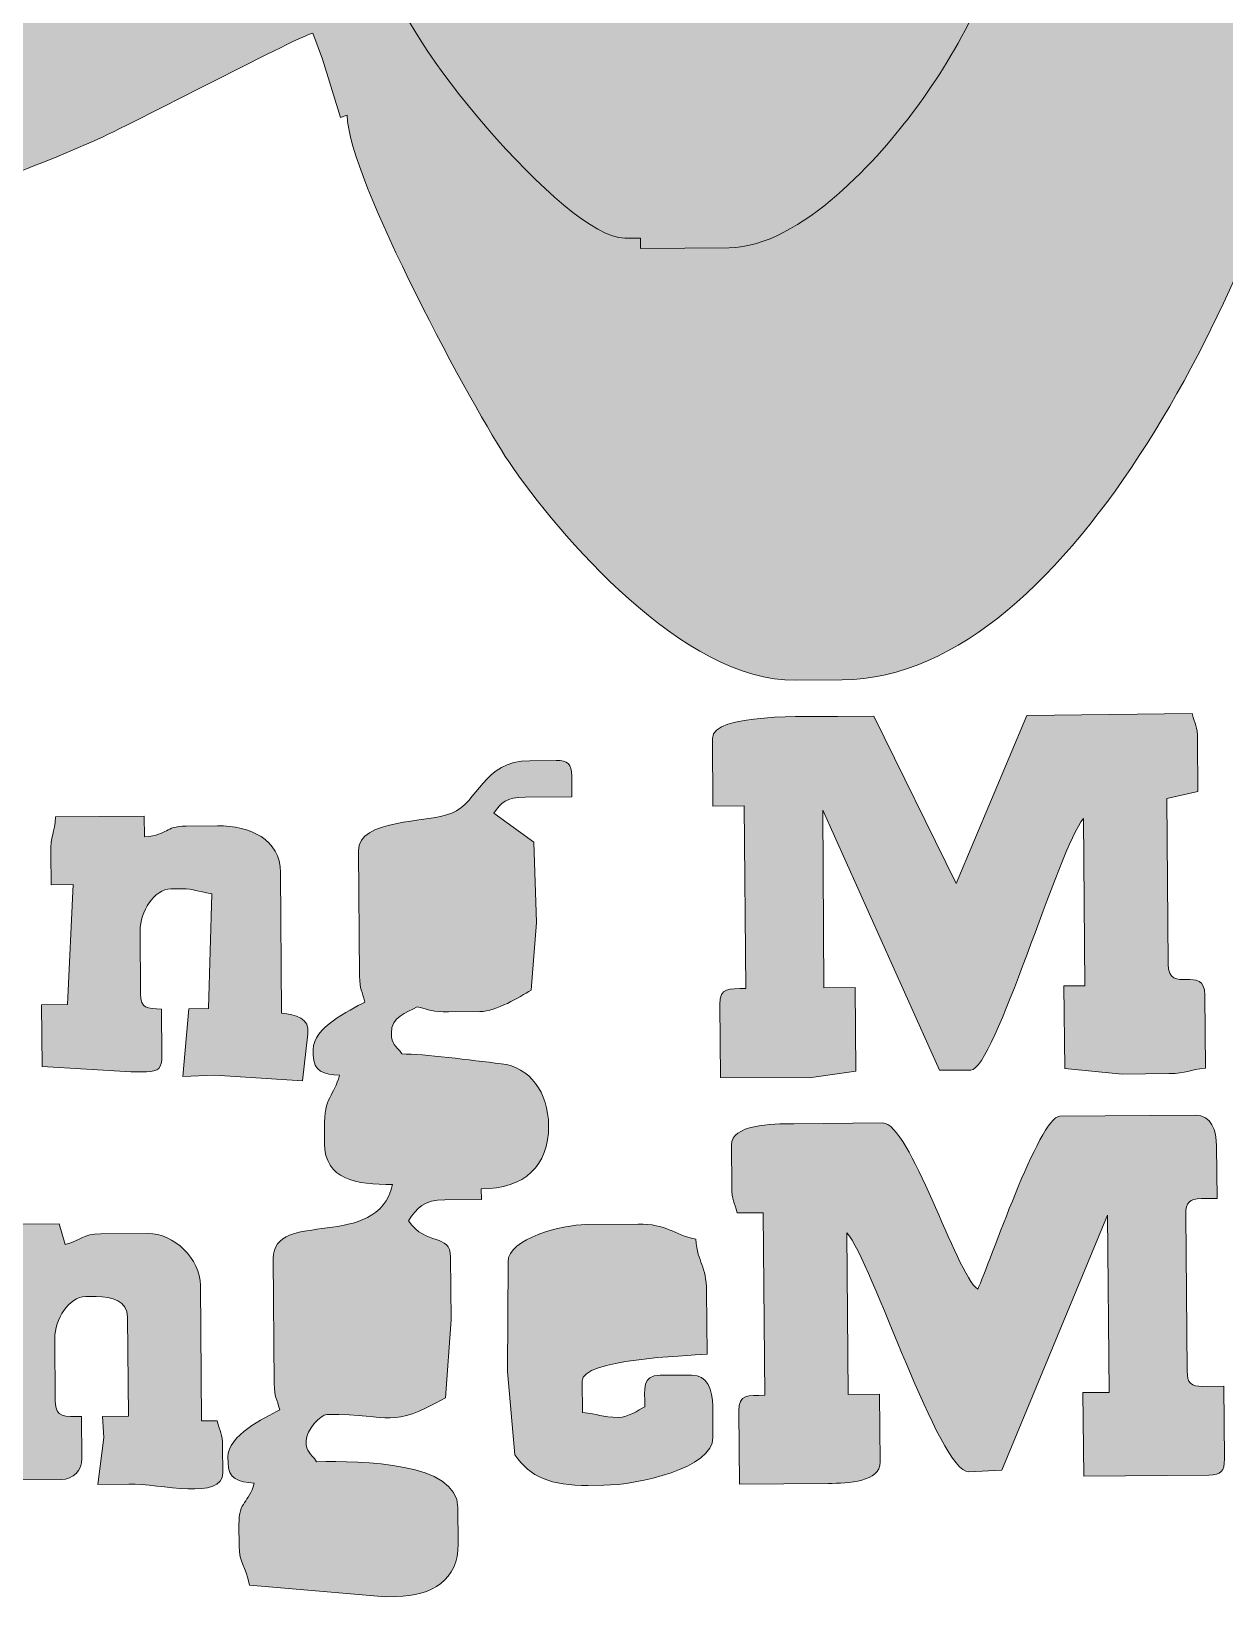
# Model space of a CAD drawing. Header units: inches. Extents: x -95 to 257, y 22 to 319.
# Drawn here: x 52.75 to 58.02, y 117.26 to 124.17 of the extents above; entities that cross this region are included whole.
import ezdxf

# ---------------------------------------------------------------- set-up
doc = ezdxf.new("R2010")
doc.units = ezdxf.units.IN
doc.header["$MEASUREMENT"] = 0
doc.layers.add('engrave', color=7, linetype='Continuous')

# ---------------------------------------------------------------- blocks, each defined once
blk = doc.blocks.new('block 12')
at = {"layer": 'engrave', "true_color": 0xffffff}
h = blk.add_hatch(color=7, dxfattribs=at)
edge = h.paths.add_edge_path()
edge.add_spline(control_points=[(53.9142, 134.7146), (53.9142, 134.7146), (53.8927, 134.5306), (53.8927, 134.5306), (53.8293, 134.5317), (52.9187, 134.9272), (52.7446, 134.9888), (52.3291, 135.1359), (51.9047, 135.2283), (51.3536, 135.2234), (50.9764, 135.2203), (50.6333, 135.0994), (50.4402, 134.9117), (50.2584, 134.7336), (50.0478, 134.4073), (50.0505, 134.0614), (50.0505, 134.0614), (50.0534, 133.7159), (50.0534, 133.7159), (50.0572, 133.2787), (50.2124, 132.7781), (50.3473, 132.4588), (50.4376, 132.2458), (50.4862, 132.1046), (50.5792, 131.9051), (50.636, 131.7818), (50.805, 131.4886), (50.8329, 131.3735), (50.5449, 131.3467), (49.368, 130.7607), (49.1541, 130.6036), (48.7522, 130.3097), (48.1282, 129.8539), (48.1338, 129.1859), (48.1338, 129.1859), (48.1349, 129.0708), (48.1349, 129.0708), (48.1368, 128.8355), (48.3872, 128.4276), (48.5147, 128.2964), (48.725, 128.08), (48.9047, 127.9371), (49.1629, 127.771), (49.5231, 127.5398), (50.3342, 127.1709), (50.8, 127.0668), (50.7914, 126.9549), (50.5315, 126.2007), (50.4719, 126.0188), (50.3737, 125.7191), (50.2856, 125.1924), (50.2889, 124.8051), (50.2889, 124.8051), (50.2901, 124.6439), (50.2901, 124.6439), (50.2958, 123.9738), (50.7897, 123.3358), (51.4525, 123.341), (51.4525, 123.341), (51.9131, 123.3451), (51.9131, 123.3451), (52.2192, 123.3475), (52.7887, 123.5842), (53.0267, 123.6886), (53.1821, 123.7568), (53.9579, 124.1647), (53.9914, 124.1637), (53.9914, 124.1637), (54.0336, 124.0489), (54.0336, 124.0489), (54.0336, 124.0489), (54.1138, 123.7916), (54.1138, 123.7916), (54.1138, 123.7916), (54.1431, 123.8012), (54.1431, 123.8012), (54.1455, 123.526), (54.71, 122.4886), (54.8561, 122.273), (55.0769, 121.9481), (55.6269, 121.3032), (56.1215, 121.3073), (56.1215, 121.3073), (56.3287, 121.309), (56.3287, 121.309), (57.356, 121.318), (58.1987, 123.1632), (58.4014, 124.0668), (58.6362, 124.0141), (59.0992, 123.7309), (59.4038, 123.6465), (59.6815, 123.5697), (60.2396, 123.3685), (60.5488, 123.3713), (60.5488, 123.3713), (60.9865, 123.3744), (60.9865, 123.3744), (61.2998, 123.3775), (61.614, 123.4932), (61.7842, 123.6403), (62.0991, 123.9132), (62.0145, 124.0017), (62.1971, 124.2832), (62.1971, 124.2832), (62.2201, 124.5595), (62.2201, 124.5595), (62.2201, 124.5595), (62.2169, 124.9509), (62.2169, 124.9509), (62.2139, 125.3036), (62.035, 125.8845), (61.934, 126.1498), (61.8758, 126.3027), (61.5282, 127.1195), (61.4386, 127.1554), (61.4386, 127.1554), (61.4381, 127.2243), (61.4381, 127.2243), (61.7613, 127.2542), (62.8273, 127.7969), (63.0759, 127.9657), (63.3517, 128.1531), (63.5086, 128.2702), (63.7363, 128.5041), (63.8657, 128.6368), (64.1398, 129.0633), (64.138, 129.2965), (64.138, 129.2965), (64.1368, 129.434), (64.1368, 129.434), (64.1308, 130.1636), (63.3736, 130.6728), (62.8883, 130.9515), (62.6325, 131.0986), (62.227, 131.2819), (61.9327, 131.3735), (61.8166, 131.4094), (60.9053, 131.6871), (60.8709, 131.7101), (60.8709, 131.7101), (60.7326, 131.7091), (60.7326, 131.7091), (60.7196, 131.7277), (60.6862, 131.7656), (60.686, 131.778), (60.6855, 131.8176), (60.9076, 132.2779), (60.9437, 132.3695), (61.0278, 132.5831), (61.0988, 132.8005), (61.1794, 133.0058), (61.2634, 133.2205), (61.4953, 134.1448), (61.4931, 134.4097), (61.4931, 134.4097), (61.4889, 134.9392), (61.4889, 134.9392), (61.4884, 134.9844), (61.3894, 135.3581), (61.3701, 135.3991), (61.3024, 135.5438), (61.2333, 135.6455), (61.1324, 135.7616), (60.9532, 135.9676), (60.6802, 136.1302), (60.3043, 136.1271), (60.3043, 136.1271), (59.9588, 136.124), (59.9588, 136.124), (59.6909, 136.1219), (59.4985, 136.0051), (59.2922, 136.0038), (59.2084, 135.9466), (58.7251, 135.7788), (58.584, 135.7178), (58.4242, 135.6486), (58.0567, 135.4043), (57.9157, 135.3702), (57.8399, 135.6837), (57.418, 136.3217), (57.2382, 136.5622), (57.032, 136.8382), (56.5488, 137.2936), (56.0805, 137.2895), (56.0805, 137.2895), (55.8273, 137.2874), (55.8273, 137.2874), (55.6379, 137.2857), (55.2276, 137.0035), (55.1102, 136.8957), (54.9327, 136.7331), (54.7408, 136.4788), (54.6101, 136.2687), (54.4664, 136.0375), (54.3326, 135.7809), (54.233, 135.5201), (54.1834, 135.3905), (53.9628, 134.789), (53.9142, 134.7146)], knot_values=[0, 0, 0, 0, 1, 1, 1, 2, 2, 2, 3, 3, 3, 4, 4, 4, 5, 5, 5, 6, 6, 6, 7, 7, 7, 8, 8, 8, 9, 9, 9, 10, 10, 10, 11, 11, 11, 12, 12, 12, 13, 13, 13, 14, 14, 14, 15, 15, 15, 16, 16, 16, 17, 17, 17, 18, 18, 18, 19, 19, 19, 20, 20, 20, 21, 21, 21, 22, 22, 22, 23, 23, 23, 24, 24, 24, 25, 25, 25, 26, 26, 26, 27, 27, 27, 28, 28, 28, 29, 29, 29, 30, 30, 30, 31, 31, 31, 32, 32, 32, 33, 33, 33, 34, 34, 34, 35, 35, 35, 36, 36, 36, 37, 37, 37, 38, 38, 38, 39, 39, 39, 40, 40, 40, 41, 41, 41, 42, 42, 42, 43, 43, 43, 44, 44, 44, 45, 45, 45, 46, 46, 46, 47, 47, 47, 48, 48, 48, 49, 49, 49, 50, 50, 50, 51, 51, 51, 52, 52, 52, 53, 53, 53, 54, 54, 54, 55, 55, 55, 56, 56, 56, 57, 57, 57, 58, 58, 58, 59, 59, 59, 60, 60, 60, 61, 61, 61, 62, 62, 62, 63, 63, 63, 64, 64, 64, 65, 65, 65, 66, 66, 66, 66], degree=3, periodic=1)
h = blk.add_hatch(color=7, dxfattribs=at)
edge = h.paths.add_edge_path()
edge.add_spline(control_points=[(54.3453, 124.4017), (54.3474, 124.1761), (55.1102, 123.2566), (55.3682, 123.2586), (55.3682, 123.2586), (55.4373, 123.2593), (55.4373, 123.2593), (55.4373, 123.2593), (55.4376, 123.2132), (55.4376, 123.2132), (55.4376, 123.2132), (55.8292, 123.2166), (55.8292, 123.2166), (56.147, 123.219), (56.5009, 123.6252), (56.6493, 123.8257), (56.7559, 123.9704), (56.8341, 124.0975), (56.9181, 124.2698), (56.9853, 124.4072), (57.0832, 124.6663), (57.1576, 124.7786), (57.1576, 124.7786), (55.9471, 125.6354), (55.9471, 125.6354), (55.7518, 125.5303), (55.3773, 125.1634), (55.1698, 125.007), (55.096, 124.9515), (54.3455, 124.4114), (54.3453, 124.4017)], knot_values=[0, 0, 0, 0, 1, 1, 1, 2, 2, 2, 3, 3, 3, 4, 4, 4, 5, 5, 5, 6, 6, 6, 7, 7, 7, 8, 8, 8, 9, 9, 9, 10, 10, 10, 10], degree=3, periodic=1)
h = blk.add_hatch(color=7, dxfattribs=at)
edge = h.paths.add_edge_path()
edge.add_spline(control_points=[(55.7551, 121.051), (55.7551, 121.051), (55.7575, 120.752), (55.7575, 120.752), (55.7575, 120.752), (55.8958, 120.753), (55.8958, 120.753), (55.8958, 120.753), (55.9027, 119.9465), (55.9027, 119.9465), (55.8288, 119.9448), (55.7873, 119.9534), (55.788, 119.8766), (55.788, 119.8766), (55.7906, 119.5545), (55.7906, 119.5545), (55.7906, 119.5545), (56.1828, 119.5527), (56.1828, 119.5527), (56.1828, 119.5527), (56.3892, 119.5827), (56.3892, 119.5827), (56.3892, 119.5827), (56.3861, 119.951), (56.3861, 119.951), (56.3861, 119.951), (56.2479, 119.9496), (56.2479, 119.9496), (56.2479, 119.9496), (56.2434, 120.7341), (56.2434, 120.7341), (56.2434, 120.7341), (56.7576, 119.5858), (56.7576, 119.5858), (56.7576, 119.5858), (56.8956, 119.5868), (56.8956, 119.5868), (57.0003, 119.5875), (57.2847, 120.5694), (57.3931, 120.6969), (57.3931, 120.6969), (57.3993, 119.9593), (57.3993, 119.9593), (57.3993, 119.9593), (57.3071, 119.9586), (57.3071, 119.9586), (57.3071, 119.9586), (57.3107, 119.5937), (57.3107, 119.5937), (57.3107, 119.5937), (57.5636, 119.5693), (57.5636, 119.5693), (57.5636, 119.5693), (57.7708, 119.571), (57.7708, 119.571), (57.8504, 119.5717), (57.86, 119.5889), (57.932, 119.5955), (57.932, 119.5955), (57.9295, 119.9179), (57.9295, 119.9179), (57.9282, 120.0561), (57.7681, 119.9165), (57.767, 120.0547), (57.767, 120.0547), (57.762, 120.7861), (57.762, 120.7861), (57.762, 120.7861), (57.8986, 120.8157), (57.8986, 120.8157), (57.8986, 120.8157), (57.8969, 121.0458), (57.8969, 121.0458), (57.8966, 121.1082), (57.8852, 121.1092), (57.873, 121.1606), (57.873, 121.1606), (57.1438, 121.1516), (57.1438, 121.1516), (57.1438, 121.1516), (56.8313, 120.4102), (56.8313, 120.4102), (56.8313, 120.4102), (56.4682, 121.1492), (56.4682, 121.1492), (56.4682, 121.1492), (56.307, 121.1478), (56.307, 121.1478), (56.1807, 121.1468), (55.754, 121.1623), (55.7551, 121.051)], knot_values=[0, 0, 0, 0, 1, 1, 1, 2, 2, 2, 3, 3, 3, 4, 4, 4, 5, 5, 5, 6, 6, 6, 7, 7, 7, 8, 8, 8, 9, 9, 9, 10, 10, 10, 11, 11, 11, 12, 12, 12, 13, 13, 13, 14, 14, 14, 15, 15, 15, 16, 16, 16, 17, 17, 17, 18, 18, 18, 19, 19, 19, 20, 20, 20, 21, 21, 21, 22, 22, 22, 23, 23, 23, 24, 24, 24, 25, 25, 25, 26, 26, 26, 27, 27, 27, 28, 28, 28, 29, 29, 29, 30, 30, 30, 30], degree=3, periodic=1)
h = blk.add_hatch(color=7, dxfattribs=at)
edge = h.paths.add_edge_path()
edge.add_spline(control_points=[(54.1931, 120.5546), (54.1931, 120.5546), (54.1979, 120.002), (54.1979, 120.002), (54.1982, 119.9396), (54.2094, 119.9386), (54.2217, 119.8873), (54.1519, 119.849), (53.9924, 119.7739), (53.9931, 119.6774), (53.9931, 119.6774), (53.9934, 119.6544), (53.9934, 119.6544), (53.9941, 119.5789), (54.0406, 119.5689), (54.1094, 119.5638), (54.0854, 119.4707), (54.0411, 119.4704), (54.0424, 119.3329), (54.0424, 119.3329), (54.0429, 119.2633), (54.0429, 119.2633), (54.0441, 119.1032), (54.1827, 119.0804), (54.3436, 119.0821), (54.277, 118.7834), (53.815, 118.9774), (53.8169, 118.7549), (53.8169, 118.7549), (53.8213, 118.2023), (53.8213, 118.2023), (53.8219, 118.1406), (53.8329, 118.1389), (53.8453, 118.0875), (53.7754, 118.0496), (53.6158, 117.9749), (53.6167, 117.8784), (53.6167, 117.8784), (53.6171, 117.8557), (53.6171, 117.8557), (53.6174, 117.7799), (53.6641, 117.7696), (53.733, 117.764), (53.709, 117.6721), (53.6646, 117.6879), (53.6653, 117.5797), (53.6653, 117.5797), (53.666, 117.4874), (53.666, 117.4874), (53.6668, 117.4037), (53.6939, 117.4068), (53.712, 117.3134), (53.712, 117.3134), (54.313, 117.2624), (54.313, 117.2624), (54.313, 117.2624), (54.3588, 117.2631), (54.3588, 117.2631), (54.5179, 117.2642), (54.6347, 117.3386), (54.6332, 117.4953), (54.6332, 117.4953), (54.632, 117.6562), (54.632, 117.6562), (54.6304, 117.8567), (54.2101, 117.8605), (54.0082, 117.8584), (53.9805, 117.8998), (53.9621, 117.8987), (53.9616, 117.9504), (53.9612, 117.9987), (54.0281, 118.0662), (54.0529, 118.0665), (54.3557, 118.0689), (54.3233, 118.0004), (54.5779, 118.1399), (54.5779, 118.1399), (54.602, 118.4851), (54.602, 118.4851), (54.602, 118.4851), (54.5996, 118.7614), (54.5996, 118.7614), (54.5987, 118.8692), (54.4919, 118.8072), (54.4142, 118.9213), (54.4511, 118.9771), (54.4807, 119.0139), (54.5744, 119.0146), (54.5744, 119.0146), (54.7357, 119.016), (54.7357, 119.016), (54.7357, 119.016), (54.7353, 119.0622), (54.7353, 119.0622), (54.9262, 119.0639), (55.0339, 119.1641), (55.0323, 119.3412), (55.0311, 119.488), (54.9496, 119.601), (54.8225, 119.6151), (54.6899, 119.6299), (54.4807, 119.6585), (54.385, 119.6578), (54.3569, 119.6995), (54.3385, 119.6978), (54.3381, 119.7495), (54.3374, 119.8242), (54.4027, 119.8387), (54.4525, 119.8656), (54.5064, 119.8535), (54.5204, 119.8435), (54.5905, 119.8438), (54.5905, 119.8438), (54.7288, 119.8452), (54.7288, 119.8452), (54.8022, 119.8456), (54.9038, 119.9096), (54.9548, 119.9396), (54.9548, 119.9396), (54.9791, 120.2387), (54.9791, 120.2387), (54.9791, 120.2387), (54.9675, 120.5932), (54.9675, 120.5932), (54.9675, 120.5932), (54.7906, 120.7206), (54.7906, 120.7206), (54.8246, 120.7675), (54.8428, 120.7906), (54.9283, 120.7912), (54.9283, 120.7912), (55.1353, 120.7926), (55.1353, 120.7926), (55.1353, 120.7926), (55.1346, 120.8846), (55.1346, 120.8846), (55.1343, 120.9377), (55.1181, 120.9539), (55.065, 120.9532), (55.065, 120.9532), (54.95, 120.9521), (54.95, 120.9521), (54.7388, 120.9508), (54.7247, 120.7682), (54.6051, 120.7206), (54.4911, 120.6751), (54.1922, 120.6979), (54.1931, 120.5546)], knot_values=[0, 0, 0, 0, 1, 1, 1, 2, 2, 2, 3, 3, 3, 4, 4, 4, 5, 5, 5, 6, 6, 6, 7, 7, 7, 8, 8, 8, 9, 9, 9, 10, 10, 10, 11, 11, 11, 12, 12, 12, 13, 13, 13, 14, 14, 14, 15, 15, 15, 16, 16, 16, 17, 17, 17, 18, 18, 18, 19, 19, 19, 20, 20, 20, 21, 21, 21, 22, 22, 22, 23, 23, 23, 24, 24, 24, 25, 25, 25, 26, 26, 26, 27, 27, 27, 28, 28, 28, 29, 29, 29, 30, 30, 30, 31, 31, 31, 32, 32, 32, 33, 33, 33, 34, 34, 34, 35, 35, 35, 36, 36, 36, 37, 37, 37, 38, 38, 38, 39, 39, 39, 40, 40, 40, 41, 41, 41, 42, 42, 42, 43, 43, 43, 44, 44, 44, 45, 45, 45, 46, 46, 46, 47, 47, 47, 48, 48, 48, 49, 49, 49, 49], degree=3, periodic=1)
h = blk.add_hatch(color=7, dxfattribs=at)
edge = h.paths.add_edge_path()
edge.add_spline(control_points=[(52.8347, 120.5432), (52.8347, 120.5432), (52.8359, 120.4051), (52.8359, 120.4051), (52.8359, 120.4051), (52.9334, 120.4054), (52.9334, 120.4054), (52.9334, 120.4054), (52.9093, 119.8759), (52.9093, 119.8759), (52.9093, 119.8759), (52.794, 119.8749), (52.794, 119.8749), (52.794, 119.8749), (52.7968, 119.6027), (52.7968, 119.6027), (52.7968, 119.6027), (53.1881, 119.5793), (53.1881, 119.5793), (53.1881, 119.5793), (53.2572, 119.5796), (53.2572, 119.5796), (53.3103, 119.58), (53.3261, 119.5958), (53.3256, 119.6489), (53.3256, 119.6489), (53.3239, 119.8562), (53.3239, 119.8562), (53.2589, 119.8614), (53.2319, 119.8552), (53.2314, 119.9245), (53.2314, 119.9245), (53.2291, 120.2011), (53.2291, 120.2011), (53.2283, 120.2852), (53.291, 120.3858), (53.3654, 120.3865), (53.3654, 120.3865), (53.4116, 120.3868), (53.4116, 120.3868), (53.4737, 120.3871), (53.4753, 120.3761), (53.5463, 120.3644), (53.5463, 120.3644), (53.5311, 119.858), (53.5311, 119.858), (53.5311, 119.858), (53.4443, 119.8566), (53.4443, 119.8566), (53.4443, 119.8566), (53.4184, 119.5579), (53.4184, 119.5579), (53.4184, 119.5579), (53.5571, 119.5645), (53.5571, 119.5645), (53.5571, 119.5645), (53.9455, 119.5396), (53.9455, 119.5396), (53.9455, 119.5396), (53.9698, 119.7467), (53.9698, 119.7467), (53.9795, 119.8163), (53.9151, 119.8328), (53.8539, 119.8376), (53.8539, 119.8376), (53.8486, 120.4595), (53.8486, 120.4595), (53.8475, 120.6056), (53.7152, 120.6655), (53.5707, 120.6648), (53.5707, 120.6648), (53.4324, 120.6634), (53.4324, 120.6634), (53.3325, 120.6627), (53.3614, 120.6262), (53.2486, 120.6159), (53.2486, 120.6159), (53.2477, 120.7079), (53.2477, 120.7079), (53.2477, 120.7079), (52.8562, 120.7044), (52.8562, 120.7044), (52.8509, 120.6324), (52.834, 120.6228), (52.8347, 120.5432)], knot_values=[0, 0, 0, 0, 1, 1, 1, 2, 2, 2, 3, 3, 3, 4, 4, 4, 5, 5, 5, 6, 6, 6, 7, 7, 7, 8, 8, 8, 9, 9, 9, 10, 10, 10, 11, 11, 11, 12, 12, 12, 13, 13, 13, 14, 14, 14, 15, 15, 15, 16, 16, 16, 17, 17, 17, 18, 18, 18, 19, 19, 19, 20, 20, 20, 21, 21, 21, 22, 22, 22, 23, 23, 23, 24, 24, 24, 25, 25, 25, 26, 26, 26, 27, 27, 27, 28, 28, 28, 28], degree=3, periodic=1)
h = blk.add_hatch(color=7, dxfattribs=at)
edge = h.paths.add_edge_path()
edge.add_spline(control_points=[(56.9266, 118.6198), (56.8289, 118.6901), (56.6279, 119.3546), (56.5061, 119.3533), (56.5061, 119.3533), (56.1146, 119.3502), (56.1146, 119.3502), (56.0178, 119.3491), (55.8385, 119.3471), (55.839, 119.2554), (55.839, 119.2554), (55.8407, 119.0715), (55.8407, 119.0715), (55.8412, 119.0091), (55.8522, 119.0081), (55.8646, 118.9564), (55.8646, 118.9564), (55.98, 118.9574), (55.98, 118.9574), (55.98, 118.9574), (55.9866, 118.1516), (55.9866, 118.1516), (55.9127, 118.1495), (55.8714, 118.1578), (55.872, 118.0813), (55.872, 118.0813), (55.8746, 117.7589), (55.8746, 117.7589), (55.8746, 117.7589), (56.266, 117.7623), (56.266, 117.7623), (56.3564, 117.763), (56.4965, 117.7689), (56.4958, 117.8564), (56.4958, 117.8564), (56.4932, 118.1558), (56.4932, 118.1558), (56.4932, 118.1558), (56.3549, 118.1544), (56.3549, 118.1544), (56.3549, 118.1544), (56.3492, 118.8682), (56.3492, 118.8682), (56.4591, 118.7435), (56.7559, 117.8123), (56.8875, 117.8133), (56.8875, 117.8133), (57.0337, 117.8205), (57.0337, 117.8205), (57.0337, 117.8205), (57.4998, 118.9471), (57.4998, 118.9471), (57.4998, 118.9471), (57.5064, 118.164), (57.5064, 118.164), (57.5064, 118.164), (57.3912, 118.163), (57.3912, 118.163), (57.3912, 118.163), (57.3944, 117.7947), (57.3944, 117.7947), (57.3944, 117.7947), (57.947, 117.7992), (57.947, 117.7992), (58.0001, 117.7995), (58.0159, 117.8161), (58.0154, 117.8695), (58.0154, 117.8695), (58.0128, 118.1912), (58.0128, 118.1912), (58.0128, 118.1912), (57.9208, 118.1905), (57.9208, 118.1905), (57.8676, 118.1902), (57.8514, 118.206), (57.8509, 118.2591), (57.8509, 118.2591), (57.845, 118.9495), (57.845, 118.9495), (57.8449, 119.0029), (57.8607, 119.0191), (57.9138, 119.0194), (57.9138, 119.0194), (57.9829, 119.0198), (57.9829, 119.0198), (57.9829, 119.0198), (57.9808, 119.2503), (57.9808, 119.2503), (57.9801, 119.3212), (57.9586, 119.3884), (57.8876, 119.3874), (57.8876, 119.3874), (57.289, 119.3829), (57.289, 119.3829), (57.1979, 119.3819), (56.9784, 118.7297), (56.9266, 118.6198)], knot_values=[0, 0, 0, 0, 1, 1, 1, 2, 2, 2, 3, 3, 3, 4, 4, 4, 5, 5, 5, 6, 6, 6, 7, 7, 7, 8, 8, 8, 9, 9, 9, 10, 10, 10, 11, 11, 11, 12, 12, 12, 13, 13, 13, 14, 14, 14, 15, 15, 15, 16, 16, 16, 17, 17, 17, 18, 18, 18, 19, 19, 19, 20, 20, 20, 21, 21, 21, 22, 22, 22, 23, 23, 23, 24, 24, 24, 25, 25, 25, 26, 26, 26, 27, 27, 27, 28, 28, 28, 29, 29, 29, 30, 30, 30, 31, 31, 31, 32, 32, 32, 32], degree=3, periodic=1)
h = blk.add_hatch(color=7, dxfattribs=at)
edge = h.paths.add_edge_path()
edge.add_spline(control_points=[(52.458, 118.7669), (52.458, 118.7669), (52.4593, 118.6053), (52.4593, 118.6053), (52.4593, 118.6053), (52.5515, 118.606), (52.5515, 118.606), (52.5515, 118.606), (52.558, 118.4675), (52.558, 118.4675), (52.558, 118.4675), (52.5327, 118.0765), (52.5327, 118.0765), (52.5327, 118.0765), (52.4406, 118.0755), (52.4406, 118.0755), (52.4354, 118.0035), (52.4183, 117.9938), (52.419, 117.9142), (52.419, 117.9142), (52.4194, 117.8681), (52.4194, 117.8681), (52.4202, 117.7764), (52.5994, 117.7778), (52.6965, 117.7785), (52.6965, 117.7785), (52.8807, 117.7799), (52.8807, 117.7799), (52.9346, 117.7806), (52.9725, 117.8188), (52.972, 117.8726), (52.972, 117.8726), (52.9704, 118.0572), (52.9704, 118.0572), (52.8969, 118.0583), (52.8555, 118.049), (52.8548, 118.1254), (52.8548, 118.1254), (52.8524, 118.4017), (52.8524, 118.4017), (52.8519, 118.4858), (52.9143, 118.5864), (52.989, 118.5874), (52.989, 118.5874), (53.035, 118.5874), (53.035, 118.5874), (53.106, 118.5881), (53.1733, 118.5674), (53.174, 118.4965), (53.174, 118.4965), (53.1778, 118.0589), (53.1778, 118.0589), (53.1778, 118.0589), (53.0626, 118.0579), (53.0626, 118.0579), (53.0626, 118.0579), (53.0686, 117.9652), (53.0686, 117.9652), (53.0686, 117.9652), (53.0419, 117.7582), (53.0419, 117.7582), (53.0419, 117.7582), (53.18, 117.7596), (53.18, 117.7596), (53.3175, 117.7606), (53.5955, 117.6869), (53.5945, 117.8088), (53.5945, 117.8088), (53.5933, 117.9242), (53.5933, 117.9242), (53.5929, 117.9863), (53.5819, 117.9876), (53.5693, 118.039), (53.5693, 118.039), (53.5003, 118.0383), (53.5003, 118.0383), (53.5003, 118.0383), (53.4953, 118.637), (53.4953, 118.637), (53.4944, 118.7531), (53.3788, 118.8668), (53.2631, 118.8658), (53.2631, 118.8658), (53.0558, 118.8637), (53.0558, 118.8637), (52.9721, 118.8634), (52.9754, 118.8358), (52.8979, 118.8176), (52.8979, 118.8176), (52.8712, 118.9085), (52.8712, 118.9085), (52.8712, 118.9085), (52.5487, 118.9057), (52.5487, 118.9057), (52.4779, 118.9051), (52.4573, 118.8375), (52.458, 118.7669)], knot_values=[0, 0, 0, 0, 1, 1, 1, 2, 2, 2, 3, 3, 3, 4, 4, 4, 5, 5, 5, 6, 6, 6, 7, 7, 7, 8, 8, 8, 9, 9, 9, 10, 10, 10, 11, 11, 11, 12, 12, 12, 13, 13, 13, 14, 14, 14, 15, 15, 15, 16, 16, 16, 17, 17, 17, 18, 18, 18, 19, 19, 19, 20, 20, 20, 21, 21, 21, 22, 22, 22, 23, 23, 23, 24, 24, 24, 25, 25, 25, 26, 26, 26, 27, 27, 27, 28, 28, 28, 29, 29, 29, 30, 30, 30, 31, 31, 31, 32, 32, 32, 32], degree=3, periodic=1)
h = blk.add_hatch(color=7, dxfattribs=at)
edge = h.paths.add_edge_path()
edge.add_spline(control_points=[(54.8533, 118.7407), (54.8533, 118.7407), (54.8514, 118.2567), (54.8514, 118.2567), (54.8514, 118.2567), (54.8833, 117.8891), (54.8833, 117.8891), (54.9507, 117.7902), (55.0421, 117.7523), (55.207, 117.7537), (55.207, 117.7537), (55.276, 117.7544), (55.276, 117.7544), (55.425, 117.7554), (55.759, 117.8298), (55.7577, 117.9652), (55.7577, 117.9652), (55.7566, 118.1034), (55.7566, 118.1034), (55.7561, 118.174), (55.7341, 118.2412), (55.6634, 118.2408), (55.6634, 118.2408), (55.5253, 118.2395), (55.5253, 118.2395), (55.4421, 118.2391), (55.4567, 118.1809), (55.4573, 118.1006), (55.4283, 118.0851), (55.3815, 118.0541), (55.3424, 118.0538), (55.2629, 118.0534), (55.2533, 118.07), (55.1813, 118.0758), (55.1813, 118.0758), (55.1801, 118.2136), (55.1801, 118.2136), (55.1792, 118.3122), (55.633, 118.3242), (55.7318, 118.3335), (55.7318, 118.3335), (55.7294, 118.6098), (55.7294, 118.6098), (55.7286, 118.7263), (55.6913, 118.7321), (55.6815, 118.8399), (55.582, 118.862), (55.5546, 118.9082), (55.4276, 118.9068), (55.4276, 118.9068), (55.1973, 118.9051), (55.1973, 118.9051), (55.0945, 118.904), (54.8525, 118.8434), (54.8533, 118.7407)], knot_values=[0, 0, 0, 0, 1, 1, 1, 2, 2, 2, 3, 3, 3, 4, 4, 4, 5, 5, 5, 6, 6, 6, 7, 7, 7, 8, 8, 8, 9, 9, 9, 10, 10, 10, 11, 11, 11, 12, 12, 12, 13, 13, 13, 14, 14, 14, 15, 15, 15, 16, 16, 16, 17, 17, 17, 18, 18, 18, 18], degree=3, periodic=1)
at = {"layer": 'engrave', "lineweight": 0}
for points, knots in [([(53.9142, 134.7146), (53.9142, 134.7146), (53.8927, 134.5306), (53.8927, 134.5306), (53.8293, 134.5317), (52.9187, 134.9272), (52.7446, 134.9888), (52.3291, 135.1359), (51.9047, 135.2283), (51.3536, 135.2234), (50.9764, 135.2203), (50.6333, 135.0994), (50.4402, 134.9117), (50.2584, 134.7336), (50.0478, 134.4073), (50.0505, 134.0614), (50.0505, 134.0614), (50.0534, 133.7159), (50.0534, 133.7159), (50.0572, 133.2787), (50.2124, 132.7781), (50.3473, 132.4588), (50.4376, 132.2458), (50.4862, 132.1046), (50.5792, 131.9051), (50.636, 131.7818), (50.805, 131.4886), (50.8329, 131.3735), (50.5449, 131.3467), (49.368, 130.7607), (49.1541, 130.6036), (48.7522, 130.3097), (48.1282, 129.8539), (48.1338, 129.1859), (48.1338, 129.1859), (48.1349, 129.0708), (48.1349, 129.0708), (48.1368, 128.8355), (48.3872, 128.4276), (48.5147, 128.2964), (48.725, 128.08), (48.9047, 127.9371), (49.1629, 127.771), (49.5231, 127.5398), (50.3342, 127.1709), (50.8, 127.0668), (50.7914, 126.9549), (50.5315, 126.2007), (50.4719, 126.0188), (50.3737, 125.7191), (50.2856, 125.1924), (50.2889, 124.8051), (50.2889, 124.8051), (50.2901, 124.6439), (50.2901, 124.6439), (50.2958, 123.9738), (50.7897, 123.3358), (51.4525, 123.341), (51.4525, 123.341), (51.9131, 123.3451), (51.9131, 123.3451), (52.2192, 123.3475), (52.7887, 123.5842), (53.0267, 123.6886), (53.1821, 123.7568), (53.9579, 124.1647), (53.9914, 124.1637), (53.9914, 124.1637), (54.0336, 124.0489), (54.0336, 124.0489), (54.0336, 124.0489), (54.1138, 123.7916), (54.1138, 123.7916), (54.1138, 123.7916), (54.1431, 123.8012), (54.1431, 123.8012), (54.1455, 123.526), (54.71, 122.4886), (54.8561, 122.273), (55.0769, 121.9481), (55.6269, 121.3032), (56.1215, 121.3073), (56.1215, 121.3073), (56.3287, 121.309), (56.3287, 121.309), (57.356, 121.318), (58.1987, 123.1632), (58.4014, 124.0668), (58.6362, 124.0141), (59.0992, 123.7309), (59.4038, 123.6465), (59.6815, 123.5697), (60.2396, 123.3685), (60.5488, 123.3713), (60.5488, 123.3713), (60.9865, 123.3744), (60.9865, 123.3744), (61.2998, 123.3775), (61.614, 123.4932), (61.7842, 123.6403), (62.0991, 123.9132), (62.0145, 124.0017), (62.1971, 124.2832), (62.1971, 124.2832), (62.2201, 124.5595), (62.2201, 124.5595), (62.2201, 124.5595), (62.2169, 124.9509), (62.2169, 124.9509), (62.2139, 125.3036), (62.035, 125.8845), (61.934, 126.1498), (61.8758, 126.3027), (61.5282, 127.1195), (61.4386, 127.1554), (61.4386, 127.1554), (61.4381, 127.2243), (61.4381, 127.2243), (61.7613, 127.2542), (62.8273, 127.7969), (63.0759, 127.9657), (63.3517, 128.1531), (63.5086, 128.2702), (63.7363, 128.5041), (63.8657, 128.6368), (64.1398, 129.0633), (64.138, 129.2965), (64.138, 129.2965), (64.1368, 129.434), (64.1368, 129.434), (64.1308, 130.1636), (63.3736, 130.6728), (62.8883, 130.9515), (62.6325, 131.0986), (62.227, 131.2819), (61.9327, 131.3735), (61.8166, 131.4094), (60.9053, 131.6871), (60.8709, 131.7101), (60.8709, 131.7101), (60.7326, 131.7091), (60.7326, 131.7091), (60.7196, 131.7277), (60.6862, 131.7656), (60.686, 131.778), (60.6855, 131.8176), (60.9076, 132.2779), (60.9437, 132.3695), (61.0278, 132.5831), (61.0988, 132.8005), (61.1794, 133.0058), (61.2634, 133.2205), (61.4953, 134.1448), (61.4931, 134.4097), (61.4931, 134.4097), (61.4889, 134.9392), (61.4889, 134.9392), (61.4884, 134.9844), (61.3894, 135.3581), (61.3701, 135.3991), (61.3024, 135.5438), (61.2333, 135.6455), (61.1324, 135.7616), (60.9532, 135.9676), (60.6802, 136.1302), (60.3043, 136.1271), (60.3043, 136.1271), (59.9588, 136.124), (59.9588, 136.124), (59.6909, 136.1219), (59.4985, 136.0051), (59.2922, 136.0038), (59.2084, 135.9466), (58.7251, 135.7788), (58.584, 135.7178), (58.4242, 135.6486), (58.0567, 135.4043), (57.9157, 135.3702), (57.8399, 135.6837), (57.418, 136.3217), (57.2382, 136.5622), (57.032, 136.8382), (56.5488, 137.2936), (56.0805, 137.2895), (56.0805, 137.2895), (55.8273, 137.2874), (55.8273, 137.2874), (55.6379, 137.2857), (55.2276, 137.0035), (55.1102, 136.8957), (54.9327, 136.7331), (54.7408, 136.4788), (54.6101, 136.2687), (54.4664, 136.0375), (54.3326, 135.7809), (54.233, 135.5201), (54.1834, 135.3905), (53.9628, 134.789), (53.9142, 134.7146)], [0, 0, 0, 0, 1, 1, 1, 2, 2, 2, 3, 3, 3, 4, 4, 4, 5, 5, 5, 6, 6, 6, 7, 7, 7, 8, 8, 8, 9, 9, 9, 10, 10, 10, 11, 11, 11, 12, 12, 12, 13, 13, 13, 14, 14, 14, 15, 15, 15, 16, 16, 16, 17, 17, 17, 18, 18, 18, 19, 19, 19, 20, 20, 20, 21, 21, 21, 22, 22, 22, 23, 23, 23, 24, 24, 24, 25, 25, 25, 26, 26, 26, 27, 27, 27, 28, 28, 28, 29, 29, 29, 30, 30, 30, 31, 31, 31, 32, 32, 32, 33, 33, 33, 34, 34, 34, 35, 35, 35, 36, 36, 36, 37, 37, 37, 38, 38, 38, 39, 39, 39, 40, 40, 40, 41, 41, 41, 42, 42, 42, 43, 43, 43, 44, 44, 44, 45, 45, 45, 46, 46, 46, 47, 47, 47, 48, 48, 48, 49, 49, 49, 50, 50, 50, 51, 51, 51, 52, 52, 52, 53, 53, 53, 54, 54, 54, 55, 55, 55, 56, 56, 56, 57, 57, 57, 58, 58, 58, 59, 59, 59, 60, 60, 60, 61, 61, 61, 62, 62, 62, 63, 63, 63, 64, 64, 64, 65, 65, 65, 66, 66, 66, 66]), ([(54.3453, 124.4017), (54.3474, 124.1761), (55.1102, 123.2566), (55.3682, 123.2586), (55.3682, 123.2586), (55.4373, 123.2593), (55.4373, 123.2593), (55.4373, 123.2593), (55.4376, 123.2132), (55.4376, 123.2132), (55.4376, 123.2132), (55.8292, 123.2166), (55.8292, 123.2166), (56.147, 123.219), (56.5009, 123.6252), (56.6493, 123.8257), (56.7559, 123.9704), (56.8341, 124.0975), (56.9181, 124.2698), (56.9853, 124.4072), (57.0832, 124.6663), (57.1576, 124.7786), (57.1576, 124.7786), (55.9471, 125.6354), (55.9471, 125.6354), (55.7518, 125.5303), (55.3773, 125.1634), (55.1698, 125.007), (55.096, 124.9515), (54.3455, 124.4114), (54.3453, 124.4017)], [0, 0, 0, 0, 1, 1, 1, 2, 2, 2, 3, 3, 3, 4, 4, 4, 5, 5, 5, 6, 6, 6, 7, 7, 7, 8, 8, 8, 9, 9, 9, 10, 10, 10, 10]), ([(55.7551, 121.051), (55.7551, 121.051), (55.7575, 120.752), (55.7575, 120.752), (55.7575, 120.752), (55.8958, 120.753), (55.8958, 120.753), (55.8958, 120.753), (55.9027, 119.9465), (55.9027, 119.9465), (55.8288, 119.9448), (55.7873, 119.9534), (55.788, 119.8766), (55.788, 119.8766), (55.7906, 119.5545), (55.7906, 119.5545), (55.7906, 119.5545), (56.1828, 119.5527), (56.1828, 119.5527), (56.1828, 119.5527), (56.3892, 119.5827), (56.3892, 119.5827), (56.3892, 119.5827), (56.3861, 119.951), (56.3861, 119.951), (56.3861, 119.951), (56.2479, 119.9496), (56.2479, 119.9496), (56.2479, 119.9496), (56.2434, 120.7341), (56.2434, 120.7341), (56.2434, 120.7341), (56.7576, 119.5858), (56.7576, 119.5858), (56.7576, 119.5858), (56.8956, 119.5868), (56.8956, 119.5868), (57.0003, 119.5875), (57.2847, 120.5694), (57.3931, 120.6969), (57.3931, 120.6969), (57.3993, 119.9593), (57.3993, 119.9593), (57.3993, 119.9593), (57.3071, 119.9586), (57.3071, 119.9586), (57.3071, 119.9586), (57.3107, 119.5937), (57.3107, 119.5937), (57.3107, 119.5937), (57.5636, 119.5693), (57.5636, 119.5693), (57.5636, 119.5693), (57.7708, 119.571), (57.7708, 119.571), (57.8504, 119.5717), (57.86, 119.5889), (57.932, 119.5955), (57.932, 119.5955), (57.9295, 119.9179), (57.9295, 119.9179), (57.9282, 120.0561), (57.7681, 119.9165), (57.767, 120.0547), (57.767, 120.0547), (57.762, 120.7861), (57.762, 120.7861), (57.762, 120.7861), (57.8986, 120.8157), (57.8986, 120.8157), (57.8986, 120.8157), (57.8969, 121.0458), (57.8969, 121.0458), (57.8966, 121.1082), (57.8852, 121.1092), (57.873, 121.1606), (57.873, 121.1606), (57.1438, 121.1516), (57.1438, 121.1516), (57.1438, 121.1516), (56.8313, 120.4102), (56.8313, 120.4102), (56.8313, 120.4102), (56.4682, 121.1492), (56.4682, 121.1492), (56.4682, 121.1492), (56.307, 121.1478), (56.307, 121.1478), (56.1807, 121.1468), (55.754, 121.1623), (55.7551, 121.051)], [0, 0, 0, 0, 1, 1, 1, 2, 2, 2, 3, 3, 3, 4, 4, 4, 5, 5, 5, 6, 6, 6, 7, 7, 7, 8, 8, 8, 9, 9, 9, 10, 10, 10, 11, 11, 11, 12, 12, 12, 13, 13, 13, 14, 14, 14, 15, 15, 15, 16, 16, 16, 17, 17, 17, 18, 18, 18, 19, 19, 19, 20, 20, 20, 21, 21, 21, 22, 22, 22, 23, 23, 23, 24, 24, 24, 25, 25, 25, 26, 26, 26, 27, 27, 27, 28, 28, 28, 29, 29, 29, 30, 30, 30, 30]), ([(54.1931, 120.5546), (54.1931, 120.5546), (54.1979, 120.002), (54.1979, 120.002), (54.1982, 119.9396), (54.2094, 119.9386), (54.2217, 119.8873), (54.1519, 119.849), (53.9924, 119.7739), (53.9931, 119.6774), (53.9931, 119.6774), (53.9934, 119.6544), (53.9934, 119.6544), (53.9941, 119.5789), (54.0406, 119.5689), (54.1094, 119.5638), (54.0854, 119.4707), (54.0411, 119.4704), (54.0424, 119.3329), (54.0424, 119.3329), (54.0429, 119.2633), (54.0429, 119.2633), (54.0441, 119.1032), (54.1827, 119.0804), (54.3436, 119.0821), (54.277, 118.7834), (53.815, 118.9774), (53.8169, 118.7549), (53.8169, 118.7549), (53.8213, 118.2023), (53.8213, 118.2023), (53.8219, 118.1406), (53.8329, 118.1389), (53.8453, 118.0875), (53.7754, 118.0496), (53.6158, 117.9749), (53.6167, 117.8784), (53.6167, 117.8784), (53.6171, 117.8557), (53.6171, 117.8557), (53.6174, 117.7799), (53.6641, 117.7696), (53.733, 117.764), (53.709, 117.6721), (53.6646, 117.6879), (53.6653, 117.5797), (53.6653, 117.5797), (53.666, 117.4874), (53.666, 117.4874), (53.6668, 117.4037), (53.6939, 117.4068), (53.712, 117.3134), (53.712, 117.3134), (54.313, 117.2624), (54.313, 117.2624), (54.313, 117.2624), (54.3588, 117.2631), (54.3588, 117.2631), (54.5179, 117.2642), (54.6347, 117.3386), (54.6332, 117.4953), (54.6332, 117.4953), (54.632, 117.6562), (54.632, 117.6562), (54.6304, 117.8567), (54.2101, 117.8605), (54.0082, 117.8584), (53.9805, 117.8998), (53.9621, 117.8987), (53.9616, 117.9504), (53.9612, 117.9987), (54.0281, 118.0662), (54.0529, 118.0665), (54.3557, 118.0689), (54.3233, 118.0004), (54.5779, 118.1399), (54.5779, 118.1399), (54.602, 118.4851), (54.602, 118.4851), (54.602, 118.4851), (54.5996, 118.7614), (54.5996, 118.7614), (54.5987, 118.8692), (54.4919, 118.8072), (54.4142, 118.9213), (54.4511, 118.9771), (54.4807, 119.0139), (54.5744, 119.0146), (54.5744, 119.0146), (54.7357, 119.016), (54.7357, 119.016), (54.7357, 119.016), (54.7353, 119.0622), (54.7353, 119.0622), (54.9262, 119.0639), (55.0339, 119.1641), (55.0323, 119.3412), (55.0311, 119.488), (54.9496, 119.601), (54.8225, 119.6151), (54.6899, 119.6299), (54.4807, 119.6585), (54.385, 119.6578), (54.3569, 119.6995), (54.3385, 119.6978), (54.3381, 119.7495), (54.3374, 119.8242), (54.4027, 119.8387), (54.4525, 119.8656), (54.5064, 119.8535), (54.5204, 119.8435), (54.5905, 119.8438), (54.5905, 119.8438), (54.7288, 119.8452), (54.7288, 119.8452), (54.8022, 119.8456), (54.9038, 119.9096), (54.9548, 119.9396), (54.9548, 119.9396), (54.9791, 120.2387), (54.9791, 120.2387), (54.9791, 120.2387), (54.9675, 120.5932), (54.9675, 120.5932), (54.9675, 120.5932), (54.7906, 120.7206), (54.7906, 120.7206), (54.8246, 120.7675), (54.8428, 120.7906), (54.9283, 120.7912), (54.9283, 120.7912), (55.1353, 120.7926), (55.1353, 120.7926), (55.1353, 120.7926), (55.1346, 120.8846), (55.1346, 120.8846), (55.1343, 120.9377), (55.1181, 120.9539), (55.065, 120.9532), (55.065, 120.9532), (54.95, 120.9521), (54.95, 120.9521), (54.7388, 120.9508), (54.7247, 120.7682), (54.6051, 120.7206), (54.4911, 120.6751), (54.1922, 120.6979), (54.1931, 120.5546)], [0, 0, 0, 0, 1, 1, 1, 2, 2, 2, 3, 3, 3, 4, 4, 4, 5, 5, 5, 6, 6, 6, 7, 7, 7, 8, 8, 8, 9, 9, 9, 10, 10, 10, 11, 11, 11, 12, 12, 12, 13, 13, 13, 14, 14, 14, 15, 15, 15, 16, 16, 16, 17, 17, 17, 18, 18, 18, 19, 19, 19, 20, 20, 20, 21, 21, 21, 22, 22, 22, 23, 23, 23, 24, 24, 24, 25, 25, 25, 26, 26, 26, 27, 27, 27, 28, 28, 28, 29, 29, 29, 30, 30, 30, 31, 31, 31, 32, 32, 32, 33, 33, 33, 34, 34, 34, 35, 35, 35, 36, 36, 36, 37, 37, 37, 38, 38, 38, 39, 39, 39, 40, 40, 40, 41, 41, 41, 42, 42, 42, 43, 43, 43, 44, 44, 44, 45, 45, 45, 46, 46, 46, 47, 47, 47, 48, 48, 48, 49, 49, 49, 49]), ([(52.8347, 120.5432), (52.8347, 120.5432), (52.8359, 120.4051), (52.8359, 120.4051), (52.8359, 120.4051), (52.9334, 120.4054), (52.9334, 120.4054), (52.9334, 120.4054), (52.9093, 119.8759), (52.9093, 119.8759), (52.9093, 119.8759), (52.794, 119.8749), (52.794, 119.8749), (52.794, 119.8749), (52.7968, 119.6027), (52.7968, 119.6027), (52.7968, 119.6027), (53.1881, 119.5793), (53.1881, 119.5793), (53.1881, 119.5793), (53.2572, 119.5796), (53.2572, 119.5796), (53.3103, 119.58), (53.3261, 119.5958), (53.3256, 119.6489), (53.3256, 119.6489), (53.3239, 119.8562), (53.3239, 119.8562), (53.2589, 119.8614), (53.2319, 119.8552), (53.2314, 119.9245), (53.2314, 119.9245), (53.2291, 120.2011), (53.2291, 120.2011), (53.2283, 120.2852), (53.291, 120.3858), (53.3654, 120.3865), (53.3654, 120.3865), (53.4116, 120.3868), (53.4116, 120.3868), (53.4737, 120.3871), (53.4753, 120.3761), (53.5463, 120.3644), (53.5463, 120.3644), (53.5311, 119.858), (53.5311, 119.858), (53.5311, 119.858), (53.4443, 119.8566), (53.4443, 119.8566), (53.4443, 119.8566), (53.4184, 119.5579), (53.4184, 119.5579), (53.4184, 119.5579), (53.5571, 119.5645), (53.5571, 119.5645), (53.5571, 119.5645), (53.9455, 119.5396), (53.9455, 119.5396), (53.9455, 119.5396), (53.9698, 119.7467), (53.9698, 119.7467), (53.9795, 119.8163), (53.9151, 119.8328), (53.8539, 119.8376), (53.8539, 119.8376), (53.8486, 120.4595), (53.8486, 120.4595), (53.8475, 120.6056), (53.7152, 120.6655), (53.5707, 120.6648), (53.5707, 120.6648), (53.4324, 120.6634), (53.4324, 120.6634), (53.3325, 120.6627), (53.3614, 120.6262), (53.2486, 120.6159), (53.2486, 120.6159), (53.2477, 120.7079), (53.2477, 120.7079), (53.2477, 120.7079), (52.8562, 120.7044), (52.8562, 120.7044), (52.8509, 120.6324), (52.834, 120.6228), (52.8347, 120.5432)], [0, 0, 0, 0, 1, 1, 1, 2, 2, 2, 3, 3, 3, 4, 4, 4, 5, 5, 5, 6, 6, 6, 7, 7, 7, 8, 8, 8, 9, 9, 9, 10, 10, 10, 11, 11, 11, 12, 12, 12, 13, 13, 13, 14, 14, 14, 15, 15, 15, 16, 16, 16, 17, 17, 17, 18, 18, 18, 19, 19, 19, 20, 20, 20, 21, 21, 21, 22, 22, 22, 23, 23, 23, 24, 24, 24, 25, 25, 25, 26, 26, 26, 27, 27, 27, 28, 28, 28, 28]), ([(56.9266, 118.6198), (56.8289, 118.6901), (56.6279, 119.3546), (56.5061, 119.3533), (56.5061, 119.3533), (56.1146, 119.3502), (56.1146, 119.3502), (56.0178, 119.3491), (55.8385, 119.3471), (55.839, 119.2554), (55.839, 119.2554), (55.8407, 119.0715), (55.8407, 119.0715), (55.8412, 119.0091), (55.8522, 119.0081), (55.8646, 118.9564), (55.8646, 118.9564), (55.98, 118.9574), (55.98, 118.9574), (55.98, 118.9574), (55.9866, 118.1516), (55.9866, 118.1516), (55.9127, 118.1495), (55.8714, 118.1578), (55.872, 118.0813), (55.872, 118.0813), (55.8746, 117.7589), (55.8746, 117.7589), (55.8746, 117.7589), (56.266, 117.7623), (56.266, 117.7623), (56.3564, 117.763), (56.4965, 117.7689), (56.4958, 117.8564), (56.4958, 117.8564), (56.4932, 118.1558), (56.4932, 118.1558), (56.4932, 118.1558), (56.3549, 118.1544), (56.3549, 118.1544), (56.3549, 118.1544), (56.3492, 118.8682), (56.3492, 118.8682), (56.4591, 118.7435), (56.7559, 117.8123), (56.8875, 117.8133), (56.8875, 117.8133), (57.0337, 117.8205), (57.0337, 117.8205), (57.0337, 117.8205), (57.4998, 118.9471), (57.4998, 118.9471), (57.4998, 118.9471), (57.5064, 118.164), (57.5064, 118.164), (57.5064, 118.164), (57.3912, 118.163), (57.3912, 118.163), (57.3912, 118.163), (57.3944, 117.7947), (57.3944, 117.7947), (57.3944, 117.7947), (57.947, 117.7992), (57.947, 117.7992), (58.0001, 117.7995), (58.0159, 117.8161), (58.0154, 117.8695), (58.0154, 117.8695), (58.0128, 118.1912), (58.0128, 118.1912), (58.0128, 118.1912), (57.9208, 118.1905), (57.9208, 118.1905), (57.8676, 118.1902), (57.8514, 118.206), (57.8509, 118.2591), (57.8509, 118.2591), (57.845, 118.9495), (57.845, 118.9495), (57.8449, 119.0029), (57.8607, 119.0191), (57.9138, 119.0194), (57.9138, 119.0194), (57.9829, 119.0198), (57.9829, 119.0198), (57.9829, 119.0198), (57.9808, 119.2503), (57.9808, 119.2503), (57.9801, 119.3212), (57.9586, 119.3884), (57.8876, 119.3874), (57.8876, 119.3874), (57.289, 119.3829), (57.289, 119.3829), (57.1979, 119.3819), (56.9784, 118.7297), (56.9266, 118.6198)], [0, 0, 0, 0, 1, 1, 1, 2, 2, 2, 3, 3, 3, 4, 4, 4, 5, 5, 5, 6, 6, 6, 7, 7, 7, 8, 8, 8, 9, 9, 9, 10, 10, 10, 11, 11, 11, 12, 12, 12, 13, 13, 13, 14, 14, 14, 15, 15, 15, 16, 16, 16, 17, 17, 17, 18, 18, 18, 19, 19, 19, 20, 20, 20, 21, 21, 21, 22, 22, 22, 23, 23, 23, 24, 24, 24, 25, 25, 25, 26, 26, 26, 27, 27, 27, 28, 28, 28, 29, 29, 29, 30, 30, 30, 31, 31, 31, 32, 32, 32, 32]), ([(52.458, 118.7669), (52.458, 118.7669), (52.4593, 118.6053), (52.4593, 118.6053), (52.4593, 118.6053), (52.5515, 118.606), (52.5515, 118.606), (52.5515, 118.606), (52.558, 118.4675), (52.558, 118.4675), (52.558, 118.4675), (52.5327, 118.0765), (52.5327, 118.0765), (52.5327, 118.0765), (52.4406, 118.0755), (52.4406, 118.0755), (52.4354, 118.0035), (52.4183, 117.9938), (52.419, 117.9142), (52.419, 117.9142), (52.4194, 117.8681), (52.4194, 117.8681), (52.4202, 117.7764), (52.5994, 117.7778), (52.6965, 117.7785), (52.6965, 117.7785), (52.8807, 117.7799), (52.8807, 117.7799), (52.9346, 117.7806), (52.9725, 117.8188), (52.972, 117.8726), (52.972, 117.8726), (52.9704, 118.0572), (52.9704, 118.0572), (52.8969, 118.0583), (52.8555, 118.049), (52.8548, 118.1254), (52.8548, 118.1254), (52.8524, 118.4017), (52.8524, 118.4017), (52.8519, 118.4858), (52.9143, 118.5864), (52.989, 118.5874), (52.989, 118.5874), (53.035, 118.5874), (53.035, 118.5874), (53.106, 118.5881), (53.1733, 118.5674), (53.174, 118.4965), (53.174, 118.4965), (53.1778, 118.0589), (53.1778, 118.0589), (53.1778, 118.0589), (53.0626, 118.0579), (53.0626, 118.0579), (53.0626, 118.0579), (53.0686, 117.9652), (53.0686, 117.9652), (53.0686, 117.9652), (53.0419, 117.7582), (53.0419, 117.7582), (53.0419, 117.7582), (53.18, 117.7596), (53.18, 117.7596), (53.3175, 117.7606), (53.5955, 117.6869), (53.5945, 117.8088), (53.5945, 117.8088), (53.5933, 117.9242), (53.5933, 117.9242), (53.5929, 117.9863), (53.5819, 117.9876), (53.5693, 118.039), (53.5693, 118.039), (53.5003, 118.0383), (53.5003, 118.0383), (53.5003, 118.0383), (53.4953, 118.637), (53.4953, 118.637), (53.4944, 118.7531), (53.3788, 118.8668), (53.2631, 118.8658), (53.2631, 118.8658), (53.0558, 118.8637), (53.0558, 118.8637), (52.9721, 118.8634), (52.9754, 118.8358), (52.8979, 118.8176), (52.8979, 118.8176), (52.8712, 118.9085), (52.8712, 118.9085), (52.8712, 118.9085), (52.5487, 118.9057), (52.5487, 118.9057), (52.4779, 118.9051), (52.4573, 118.8375), (52.458, 118.7669)], [0, 0, 0, 0, 1, 1, 1, 2, 2, 2, 3, 3, 3, 4, 4, 4, 5, 5, 5, 6, 6, 6, 7, 7, 7, 8, 8, 8, 9, 9, 9, 10, 10, 10, 11, 11, 11, 12, 12, 12, 13, 13, 13, 14, 14, 14, 15, 15, 15, 16, 16, 16, 17, 17, 17, 18, 18, 18, 19, 19, 19, 20, 20, 20, 21, 21, 21, 22, 22, 22, 23, 23, 23, 24, 24, 24, 25, 25, 25, 26, 26, 26, 27, 27, 27, 28, 28, 28, 29, 29, 29, 30, 30, 30, 31, 31, 31, 32, 32, 32, 32]), ([(54.8533, 118.7407), (54.8533, 118.7407), (54.8514, 118.2567), (54.8514, 118.2567), (54.8514, 118.2567), (54.8833, 117.8891), (54.8833, 117.8891), (54.9507, 117.7902), (55.0421, 117.7523), (55.207, 117.7537), (55.207, 117.7537), (55.276, 117.7544), (55.276, 117.7544), (55.425, 117.7554), (55.759, 117.8298), (55.7577, 117.9652), (55.7577, 117.9652), (55.7566, 118.1034), (55.7566, 118.1034), (55.7561, 118.174), (55.7341, 118.2412), (55.6634, 118.2408), (55.6634, 118.2408), (55.5253, 118.2395), (55.5253, 118.2395), (55.4421, 118.2391), (55.4567, 118.1809), (55.4573, 118.1006), (55.4283, 118.0851), (55.3815, 118.0541), (55.3424, 118.0538), (55.2629, 118.0534), (55.2533, 118.07), (55.1813, 118.0758), (55.1813, 118.0758), (55.1801, 118.2136), (55.1801, 118.2136), (55.1792, 118.3122), (55.633, 118.3242), (55.7318, 118.3335), (55.7318, 118.3335), (55.7294, 118.6098), (55.7294, 118.6098), (55.7286, 118.7263), (55.6913, 118.7321), (55.6815, 118.8399), (55.582, 118.862), (55.5546, 118.9082), (55.4276, 118.9068), (55.4276, 118.9068), (55.1973, 118.9051), (55.1973, 118.9051), (55.0945, 118.904), (54.8525, 118.8434), (54.8533, 118.7407)], [0, 0, 0, 0, 1, 1, 1, 2, 2, 2, 3, 3, 3, 4, 4, 4, 5, 5, 5, 6, 6, 6, 7, 7, 7, 8, 8, 8, 9, 9, 9, 10, 10, 10, 11, 11, 11, 12, 12, 12, 13, 13, 13, 14, 14, 14, 15, 15, 15, 16, 16, 16, 17, 17, 17, 18, 18, 18, 18])]:
    blk.add_open_spline(points, degree=3, knots=knots, dxfattribs=at)

msp = doc.modelspace()

# ---------------------------------------------------------------- block references
at = {"layer": 'engrave'}
msp.add_blockref('block 12', (0, 0), dxfattribs=at)

doc.saveas('drawing.dxf')
